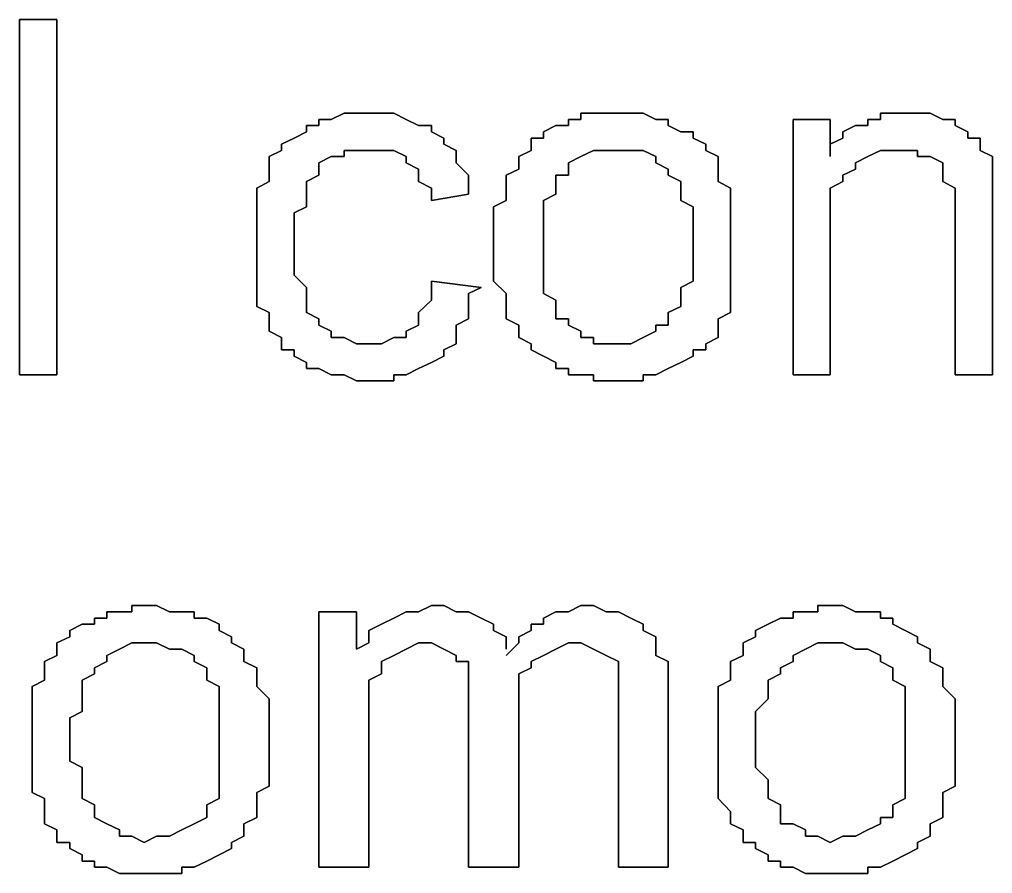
# Model space of a CAD drawing. Header units: metres. Extents: x 2.9 to 42.8, y 1.7 to 28.7.
# Drawn here: x 38.9819 to 39.2571, y 15.6157 to 15.8574 of the extents above; entities that cross this region are included whole.
import ezdxf

# ---------------------------------------------------------------- set-up
doc = ezdxf.new("R2010")
doc.units = ezdxf.units.M
doc.layers.add('GRIS', color=8, linetype='Continuous')

msp = doc.modelspace()

# ---------------------------------------------------------------- linework, layer by layer
at = {"layer": 'GRIS', "lineweight": -3}
for points in [[(38.9925, 15.8574), (38.9819, 15.8574), (38.9925, 15.8574)], [(38.9819, 15.8574), (38.9819, 15.7568), (38.9819, 15.8574)], [(38.9925, 15.7568), (38.9925, 15.8574), (38.9925, 15.7568)], [(39.0737, 15.8309), (39.0701, 15.8291), (39.0737, 15.8309)], [(39.0772, 15.8309), (39.0737, 15.8309), (39.0772, 15.8309)], [(39.0807, 15.8309), (39.0772, 15.8309), (39.0807, 15.8309)], [(39.0843, 15.8309), (39.0807, 15.8309), (39.0843, 15.8309)], [(39.0878, 15.8309), (39.0843, 15.8309), (39.0878, 15.8309)], [(39.0913, 15.8291), (39.0878, 15.8309), (39.0913, 15.8291)], [(39.1442, 15.8309), (39.1407, 15.8309), (39.1442, 15.8309)], [(39.1407, 15.8309), (39.1407, 15.8291), (39.1407, 15.8309)], [(39.1478, 15.8309), (39.1442, 15.8309), (39.1478, 15.8309)], [(39.1513, 15.8309), (39.1478, 15.8309), (39.1513, 15.8309)], [(39.1548, 15.8309), (39.1513, 15.8309), (39.1548, 15.8309)], [(39.1583, 15.8309), (39.1548, 15.8309), (39.1583, 15.8309)], [(39.1619, 15.8291), (39.1583, 15.8309), (39.1619, 15.8291)], [(39.2289, 15.8309), (39.2254, 15.8309), (39.2289, 15.8309)], [(39.2254, 15.8309), (39.2254, 15.8291), (39.2254, 15.8309)], [(39.2324, 15.8309), (39.2289, 15.8309), (39.2324, 15.8309)], [(39.2359, 15.8309), (39.2324, 15.8309), (39.2359, 15.8309)], [(39.2395, 15.8309), (39.2359, 15.8309), (39.2395, 15.8309)], [(39.243, 15.8291), (39.2395, 15.8309), (39.243, 15.8291)], [(39.0666, 15.8274), (39.0631, 15.8274), (39.0666, 15.8274)], [(39.0631, 15.8274), (39.0631, 15.8256), (39.0631, 15.8274)], [(39.0701, 15.8291), (39.0666, 15.8291), (39.0701, 15.8291)], [(39.0666, 15.8291), (39.0666, 15.8274), (39.0666, 15.8291)], [(39.0948, 15.8274), (39.0913, 15.8291), (39.0948, 15.8274)], [(39.0984, 15.8274), (39.0948, 15.8274), (39.0984, 15.8274)], [(39.0984, 15.8256), (39.0984, 15.8274), (39.0984, 15.8256)], [(39.1336, 15.8274), (39.1301, 15.8256), (39.1336, 15.8274)], [(39.1372, 15.8274), (39.1336, 15.8274), (39.1372, 15.8274)], [(39.1407, 15.8291), (39.1372, 15.8291), (39.1407, 15.8291)], [(39.1372, 15.8291), (39.1372, 15.8274), (39.1372, 15.8291)], [(39.1654, 15.8291), (39.1619, 15.8291), (39.1654, 15.8291)], [(39.1654, 15.8274), (39.1654, 15.8291), (39.1654, 15.8274)], [(39.1689, 15.8256), (39.1654, 15.8274), (39.1689, 15.8256)], [(39.2112, 15.8291), (39.2007, 15.8291), (39.2112, 15.8291)], [(39.2007, 15.8291), (39.2007, 15.7568), (39.2007, 15.8291)], [(39.2112, 15.8186), (39.2112, 15.8291), (39.2112, 15.8186)], [(39.2183, 15.8274), (39.2148, 15.8256), (39.2183, 15.8274)], [(39.2218, 15.8274), (39.2183, 15.8274), (39.2218, 15.8274)], [(39.2254, 15.8291), (39.2218, 15.8291), (39.2254, 15.8291)], [(39.2218, 15.8291), (39.2218, 15.8274), (39.2218, 15.8291)], [(39.2465, 15.8291), (39.243, 15.8291), (39.2465, 15.8291)], [(39.2465, 15.8274), (39.2465, 15.8291), (39.2465, 15.8274)], [(39.2501, 15.8256), (39.2465, 15.8274), (39.2501, 15.8256)], [(39.0631, 15.8256), (39.0596, 15.8238), (39.0631, 15.8256)], [(39.1019, 15.8238), (39.0984, 15.8256), (39.1019, 15.8238)], [(39.1301, 15.8256), (39.1301, 15.8238), (39.1301, 15.8256)], [(39.1724, 15.8256), (39.1689, 15.8256), (39.1724, 15.8256)], [(39.1724, 15.8238), (39.1724, 15.8256), (39.1724, 15.8238)], [(39.2148, 15.8256), (39.2148, 15.8238), (39.2148, 15.8256)], [(39.2501, 15.8238), (39.2501, 15.8256), (39.2501, 15.8238)], [(39.0596, 15.8238), (39.056, 15.8221), (39.0596, 15.8238)], [(39.056, 15.8221), (39.056, 15.8203), (39.056, 15.8221)], [(39.1019, 15.8221), (39.1019, 15.8238), (39.1019, 15.8221)], [(39.1054, 15.8203), (39.1019, 15.8221), (39.1054, 15.8203)], [(39.1301, 15.8238), (39.1266, 15.8238), (39.1301, 15.8238)], [(39.1266, 15.8238), (39.1266, 15.8221), (39.1266, 15.8238)], [(39.1266, 15.8221), (39.1266, 15.8203), (39.1266, 15.8221)], [(39.176, 15.8221), (39.1724, 15.8238), (39.176, 15.8221)], [(39.176, 15.8203), (39.176, 15.8221), (39.176, 15.8203)], [(39.2148, 15.8238), (39.2112, 15.8221), (39.2148, 15.8238)], [(39.2112, 15.8221), (39.2112, 15.8203), (39.2112, 15.8221)], [(39.2536, 15.8238), (39.2501, 15.8238), (39.2536, 15.8238)], [(39.2536, 15.8221), (39.2536, 15.8238), (39.2536, 15.8221)], [(39.2536, 15.8203), (39.2536, 15.8221), (39.2536, 15.8203)], [(39.056, 15.8203), (39.0525, 15.8186), (39.056, 15.8203)], [(39.0525, 15.8186), (39.0525, 15.815), (39.0525, 15.8186)], [(39.0666, 15.8168), (39.0701, 15.8186), (39.0666, 15.8168)], [(39.0701, 15.8186), (39.0737, 15.8186), (39.0701, 15.8186)], [(39.0737, 15.8186), (39.0737, 15.8203), (39.0737, 15.8186)], [(39.0737, 15.8203), (39.0772, 15.8203), (39.0737, 15.8203)], [(39.0772, 15.8203), (39.0807, 15.8203), (39.0772, 15.8203)], [(39.0807, 15.8203), (39.0843, 15.8203), (39.0807, 15.8203)], [(39.0843, 15.8203), (39.0878, 15.8203), (39.0843, 15.8203)], [(39.0878, 15.8203), (39.0913, 15.8186), (39.0878, 15.8203)], [(39.0913, 15.8186), (39.0913, 15.8168), (39.0913, 15.8186)], [(39.1054, 15.8186), (39.1054, 15.8203), (39.1054, 15.8186)], [(39.1054, 15.8168), (39.1054, 15.8186), (39.1054, 15.8168)], [(39.1266, 15.8203), (39.1231, 15.8186), (39.1266, 15.8203)], [(39.1231, 15.8186), (39.1231, 15.8168), (39.1231, 15.8186)], [(39.1372, 15.8168), (39.1407, 15.8186), (39.1372, 15.8168)], [(39.1407, 15.8186), (39.1442, 15.8203), (39.1407, 15.8186)], [(39.1442, 15.8203), (39.1478, 15.8203), (39.1442, 15.8203)], [(39.1478, 15.8203), (39.1513, 15.8203), (39.1478, 15.8203)], [(39.1513, 15.8203), (39.1548, 15.8203), (39.1513, 15.8203)], [(39.1548, 15.8203), (39.1583, 15.8203), (39.1548, 15.8203)], [(39.1583, 15.8203), (39.1619, 15.8186), (39.1583, 15.8203)], [(39.1619, 15.8186), (39.1619, 15.8168), (39.1619, 15.8186)], [(39.1795, 15.8186), (39.176, 15.8203), (39.1795, 15.8186)], [(39.1795, 15.8168), (39.1795, 15.8186), (39.1795, 15.8168)], [(39.2112, 15.8203), (39.2112, 15.8186), (39.2112, 15.8203)], [(39.2183, 15.8168), (39.2218, 15.8186), (39.2183, 15.8168)], [(39.2218, 15.8186), (39.2254, 15.8203), (39.2218, 15.8186)], [(39.2254, 15.8203), (39.2289, 15.8203), (39.2254, 15.8203)], [(39.2289, 15.8203), (39.2324, 15.8203), (39.2289, 15.8203)], [(39.2324, 15.8203), (39.2359, 15.8203), (39.2324, 15.8203)], [(39.2359, 15.8203), (39.2359, 15.8186), (39.2359, 15.8203)], [(39.2359, 15.8186), (39.2395, 15.8186), (39.2359, 15.8186)], [(39.2395, 15.8186), (39.243, 15.8168), (39.2395, 15.8186)], [(39.2571, 15.8186), (39.2536, 15.8203), (39.2571, 15.8186)], [(39.2571, 15.8168), (39.2571, 15.8186), (39.2571, 15.8168)], [(39.0666, 15.815), (39.0666, 15.8168), (39.0666, 15.815)], [(39.0913, 15.8168), (39.0948, 15.815), (39.0913, 15.8168)], [(39.1089, 15.8133), (39.1054, 15.8168), (39.1089, 15.8133)], [(39.1231, 15.8168), (39.1231, 15.815), (39.1231, 15.8168)], [(39.1372, 15.815), (39.1372, 15.8168), (39.1372, 15.815)], [(39.1619, 15.8168), (39.1654, 15.815), (39.1619, 15.8168)], [(39.1795, 15.815), (39.1795, 15.8168), (39.1795, 15.815)], [(39.2183, 15.815), (39.2183, 15.8168), (39.2183, 15.815)], [(39.243, 15.8168), (39.243, 15.815), (39.243, 15.8168)], [(39.2571, 15.8133), (39.2571, 15.8168), (39.2571, 15.8133)], [(39.0525, 15.815), (39.0525, 15.8133), (39.0525, 15.815)], [(39.0525, 15.8133), (39.0525, 15.8115), (39.0525, 15.8133)], [(39.0631, 15.8115), (39.0666, 15.8133), (39.0631, 15.8115)], [(39.0666, 15.8133), (39.0666, 15.815), (39.0666, 15.8133)], [(39.0948, 15.815), (39.0948, 15.8133), (39.0948, 15.815)], [(39.0948, 15.8133), (39.0948, 15.8115), (39.0948, 15.8133)], [(39.1089, 15.8115), (39.1089, 15.8133), (39.1089, 15.8115)], [(39.1231, 15.815), (39.1195, 15.8133), (39.1231, 15.815)], [(39.1195, 15.8133), (39.1195, 15.8115), (39.1195, 15.8133)], [(39.1336, 15.8115), (39.1336, 15.8133), (39.1336, 15.8115)], [(39.1336, 15.8133), (39.1372, 15.8133), (39.1336, 15.8133)], [(39.1372, 15.8133), (39.1372, 15.815), (39.1372, 15.8133)], [(39.1654, 15.815), (39.1654, 15.8133), (39.1654, 15.815)], [(39.1654, 15.8133), (39.1689, 15.8115), (39.1654, 15.8133)], [(39.1795, 15.8115), (39.1795, 15.815), (39.1795, 15.8115)], [(39.2148, 15.8133), (39.2183, 15.815), (39.2148, 15.8133)], [(39.2148, 15.8115), (39.2148, 15.8133), (39.2148, 15.8115)], [(39.243, 15.815), (39.243, 15.8115), (39.243, 15.815)], [(39.2571, 15.8115), (39.2571, 15.8133), (39.2571, 15.8115)], [(39.0525, 15.8115), (39.049, 15.8097), (39.0525, 15.8115)], [(39.0631, 15.8097), (39.0631, 15.8115), (39.0631, 15.8097)], [(39.0948, 15.8115), (39.0984, 15.8097), (39.0948, 15.8115)], [(39.1089, 15.8097), (39.1089, 15.8115), (39.1089, 15.8097)], [(39.1195, 15.8115), (39.1195, 15.808), (39.1195, 15.8115)], [(39.1336, 15.808), (39.1336, 15.8115), (39.1336, 15.808)], [(39.1689, 15.8115), (39.1689, 15.8097), (39.1689, 15.8115)], [(39.183, 15.8097), (39.1795, 15.8115), (39.183, 15.8097)], [(39.2112, 15.8097), (39.2148, 15.8115), (39.2112, 15.8097)], [(39.243, 15.8115), (39.2465, 15.8097), (39.243, 15.8115)], [(39.2571, 15.8097), (39.2571, 15.8115), (39.2571, 15.8097)], [(39.049, 15.8097), (39.049, 15.808), (39.049, 15.8097)], [(39.049, 15.808), (39.049, 15.8062), (39.049, 15.808)], [(39.0631, 15.808), (39.0631, 15.8097), (39.0631, 15.808)], [(39.0631, 15.8044), (39.0631, 15.808), (39.0631, 15.8044)], [(39.0984, 15.8097), (39.0984, 15.8062), (39.0984, 15.8097)], [(39.0984, 15.8062), (39.1089, 15.808), (39.0984, 15.8062)], [(39.1089, 15.808), (39.1089, 15.8097), (39.1089, 15.808)], [(39.1195, 15.808), (39.1195, 15.8062), (39.1195, 15.808)], [(39.1301, 15.8062), (39.1336, 15.808), (39.1301, 15.8062)], [(39.1689, 15.8097), (39.1689, 15.808), (39.1689, 15.8097)], [(39.1689, 15.808), (39.1689, 15.8062), (39.1689, 15.808)], [(39.183, 15.808), (39.183, 15.8097), (39.183, 15.808)], [(39.183, 15.8062), (39.183, 15.808), (39.183, 15.8062)], [(39.2112, 15.8062), (39.2112, 15.8097), (39.2112, 15.8062)], [(39.2465, 15.8097), (39.2465, 15.8062), (39.2465, 15.8097)], [(39.2571, 15.808), (39.2571, 15.8097), (39.2571, 15.808)], [(39.2571, 15.8044), (39.2571, 15.808), (39.2571, 15.8044)], [(39.049, 15.8062), (39.049, 15.8027), (39.049, 15.8062)], [(39.1195, 15.8062), (39.116, 15.8044), (39.1195, 15.8062)], [(39.1301, 15.8044), (39.1301, 15.8062), (39.1301, 15.8044)], [(39.1689, 15.8062), (39.1724, 15.8044), (39.1689, 15.8062)], [(39.183, 15.8027), (39.183, 15.8062), (39.183, 15.8027)], [(39.2112, 15.8044), (39.2112, 15.8062), (39.2112, 15.8044)], [(39.2465, 15.8062), (39.2465, 15.8044), (39.2465, 15.8062)], [(39.049, 15.8027), (39.049, 15.8009), (39.049, 15.8027)], [(39.0596, 15.8027), (39.0631, 15.8044), (39.0596, 15.8027)], [(39.0596, 15.8009), (39.0596, 15.8027), (39.0596, 15.8009)], [(39.116, 15.8044), (39.116, 15.8009), (39.116, 15.8044)], [(39.1301, 15.8027), (39.1301, 15.8044), (39.1301, 15.8027)], [(39.1301, 15.7992), (39.1301, 15.8027), (39.1301, 15.7992)], [(39.1724, 15.8044), (39.1724, 15.8009), (39.1724, 15.8044)], [(39.183, 15.8009), (39.183, 15.8027), (39.183, 15.8009)], [(39.2112, 15.8009), (39.2112, 15.8044), (39.2112, 15.8009)], [(39.2465, 15.8044), (39.2465, 15.8009), (39.2465, 15.8044)], [(39.2571, 15.8009), (39.2571, 15.8044), (39.2571, 15.8009)], [(39.049, 15.8009), (39.049, 15.7974), (39.049, 15.8009)], [(39.0596, 15.7974), (39.0596, 15.8009), (39.0596, 15.7974)], [(39.116, 15.8009), (39.116, 15.7992), (39.116, 15.8009)], [(39.1724, 15.8009), (39.1724, 15.7992), (39.1724, 15.8009)], [(39.183, 15.7974), (39.183, 15.8009), (39.183, 15.7974)], [(39.2112, 15.7992), (39.2112, 15.8009), (39.2112, 15.7992)], [(39.2465, 15.8009), (39.2465, 15.7568), (39.2465, 15.8009)], [(39.2571, 15.7568), (39.2571, 15.8009), (39.2571, 15.7568)], [(39.049, 15.7974), (39.049, 15.7956), (39.049, 15.7974)], [(39.0596, 15.7939), (39.0596, 15.7974), (39.0596, 15.7939)], [(39.116, 15.7992), (39.116, 15.7956), (39.116, 15.7992)], [(39.1301, 15.7974), (39.1301, 15.7992), (39.1301, 15.7974)], [(39.1301, 15.7939), (39.1301, 15.7974), (39.1301, 15.7939)], [(39.1724, 15.7992), (39.1724, 15.7956), (39.1724, 15.7992)], [(39.183, 15.7956), (39.183, 15.7974), (39.183, 15.7956)], [(39.2112, 15.7974), (39.2112, 15.7992), (39.2112, 15.7974)], [(39.2112, 15.7568), (39.2112, 15.7974), (39.2112, 15.7568)], [(39.049, 15.7956), (39.049, 15.7921), (39.049, 15.7956)], [(39.0596, 15.7903), (39.0596, 15.7939), (39.0596, 15.7903)], [(39.116, 15.7956), (39.116, 15.7939), (39.116, 15.7956)], [(39.116, 15.7939), (39.116, 15.7903), (39.116, 15.7939)], [(39.1301, 15.7903), (39.1301, 15.7939), (39.1301, 15.7903)], [(39.1724, 15.7956), (39.1724, 15.7939), (39.1724, 15.7956)], [(39.1724, 15.7939), (39.1724, 15.7921), (39.1724, 15.7939)], [(39.183, 15.7939), (39.183, 15.7956), (39.183, 15.7939)], [(39.183, 15.7921), (39.183, 15.7939), (39.183, 15.7921)], [(39.049, 15.7921), (39.049, 15.7903), (39.049, 15.7921)], [(39.1724, 15.7921), (39.1724, 15.7886), (39.1724, 15.7921)], [(39.183, 15.7886), (39.183, 15.7921), (39.183, 15.7886)], [(39.049, 15.7903), (39.049, 15.7886), (39.049, 15.7903)], [(39.049, 15.7886), (39.049, 15.785), (39.049, 15.7886)], [(39.0596, 15.7868), (39.0596, 15.7903), (39.0596, 15.7868)], [(39.116, 15.7903), (39.116, 15.7886), (39.116, 15.7903)], [(39.116, 15.7886), (39.116, 15.785), (39.116, 15.7886)], [(39.1301, 15.7868), (39.1301, 15.7903), (39.1301, 15.7868)], [(39.1724, 15.7886), (39.1724, 15.7868), (39.1724, 15.7886)], [(39.183, 15.785), (39.183, 15.7886), (39.183, 15.785)], [(39.0596, 15.785), (39.0596, 15.7868), (39.0596, 15.785)], [(39.1301, 15.785), (39.1301, 15.7868), (39.1301, 15.785)], [(39.1724, 15.7868), (39.1724, 15.7833), (39.1724, 15.7868)], [(39.049, 15.785), (39.049, 15.7833), (39.049, 15.785)], [(39.049, 15.7833), (39.049, 15.7815), (39.049, 15.7833)], [(39.0631, 15.7815), (39.0596, 15.785), (39.0631, 15.7815)], [(39.0984, 15.7833), (39.0984, 15.7815), (39.0984, 15.7833)], [(39.1125, 15.7815), (39.0984, 15.7833), (39.1125, 15.7815)], [(39.116, 15.785), (39.116, 15.7833), (39.116, 15.785)], [(39.116, 15.7833), (39.1195, 15.7798), (39.116, 15.7833)], [(39.1301, 15.7833), (39.1301, 15.785), (39.1301, 15.7833)], [(39.1301, 15.7798), (39.1301, 15.7833), (39.1301, 15.7798)], [(39.1724, 15.7833), (39.1689, 15.7815), (39.1724, 15.7833)], [(39.183, 15.7833), (39.183, 15.785), (39.183, 15.7833)], [(39.183, 15.7815), (39.183, 15.7833), (39.183, 15.7815)], [(39.049, 15.7815), (39.049, 15.778), (39.049, 15.7815)], [(39.0631, 15.7798), (39.0631, 15.7815), (39.0631, 15.7798)], [(39.0984, 15.7815), (39.0984, 15.7798), (39.0984, 15.7815)], [(39.1089, 15.7798), (39.1125, 15.7815), (39.1089, 15.7798)], [(39.1689, 15.7815), (39.1689, 15.7798), (39.1689, 15.7815)], [(39.183, 15.778), (39.183, 15.7815), (39.183, 15.778)], [(39.049, 15.778), (39.049, 15.7762), (39.049, 15.778)], [(39.0631, 15.778), (39.0631, 15.7798), (39.0631, 15.778)], [(39.0631, 15.7762), (39.0631, 15.778), (39.0631, 15.7762)], [(39.0984, 15.778), (39.0948, 15.7745), (39.0984, 15.778)], [(39.0984, 15.7798), (39.0984, 15.778), (39.0984, 15.7798)], [(39.1089, 15.7762), (39.1089, 15.7798), (39.1089, 15.7762)], [(39.1195, 15.7798), (39.1195, 15.778), (39.1195, 15.7798)], [(39.1195, 15.778), (39.1195, 15.7762), (39.1195, 15.778)], [(39.1336, 15.778), (39.1301, 15.7798), (39.1336, 15.778)], [(39.1336, 15.7762), (39.1336, 15.778), (39.1336, 15.7762)], [(39.1689, 15.7798), (39.1689, 15.778), (39.1689, 15.7798)], [(39.1689, 15.778), (39.1689, 15.7762), (39.1689, 15.778)], [(39.183, 15.7762), (39.183, 15.778), (39.183, 15.7762)], [(39.049, 15.7762), (39.0525, 15.7745), (39.049, 15.7762)], [(39.0525, 15.7745), (39.0525, 15.7727), (39.0525, 15.7745)], [(39.0631, 15.7745), (39.0631, 15.7762), (39.0631, 15.7745)], [(39.0666, 15.7727), (39.0631, 15.7745), (39.0666, 15.7727)], [(39.0948, 15.7745), (39.0948, 15.7727), (39.0948, 15.7745)], [(39.1089, 15.7745), (39.1089, 15.7762), (39.1089, 15.7745)], [(39.1089, 15.7727), (39.1089, 15.7745), (39.1089, 15.7727)], [(39.1195, 15.7762), (39.1195, 15.7745), (39.1195, 15.7762)], [(39.1195, 15.7745), (39.1195, 15.7727), (39.1195, 15.7745)], [(39.1336, 15.7745), (39.1336, 15.7762), (39.1336, 15.7745)], [(39.1336, 15.7727), (39.1336, 15.7745), (39.1336, 15.7727)], [(39.1689, 15.7762), (39.1654, 15.7745), (39.1689, 15.7762)], [(39.1654, 15.7745), (39.1654, 15.7727), (39.1654, 15.7745)], [(39.1795, 15.7727), (39.183, 15.7745), (39.1795, 15.7727)], [(39.183, 15.7745), (39.183, 15.7762), (39.183, 15.7745)], [(39.0525, 15.7727), (39.0525, 15.7709), (39.0525, 15.7727)], [(39.0666, 15.7709), (39.0666, 15.7727), (39.0666, 15.7709)], [(39.0948, 15.7727), (39.0948, 15.7709), (39.0948, 15.7727)], [(39.1054, 15.7709), (39.1089, 15.7727), (39.1054, 15.7709)], [(39.1195, 15.7727), (39.1231, 15.7709), (39.1195, 15.7727)], [(39.1372, 15.7727), (39.1336, 15.7727), (39.1372, 15.7727)], [(39.1372, 15.7709), (39.1372, 15.7727), (39.1372, 15.7709)], [(39.1654, 15.7727), (39.1654, 15.7709), (39.1654, 15.7727)], [(39.1795, 15.7709), (39.1795, 15.7727), (39.1795, 15.7709)], [(39.0525, 15.7709), (39.0525, 15.7692), (39.0525, 15.7709)], [(39.0525, 15.7692), (39.056, 15.7674), (39.0525, 15.7692)], [(39.0701, 15.7692), (39.0666, 15.7709), (39.0701, 15.7692)], [(39.0701, 15.7674), (39.0701, 15.7692), (39.0701, 15.7674)], [(39.0948, 15.7709), (39.0913, 15.7692), (39.0948, 15.7709)], [(39.0913, 15.7692), (39.0913, 15.7674), (39.0913, 15.7692)], [(39.1054, 15.7692), (39.1054, 15.7709), (39.1054, 15.7692)], [(39.1054, 15.7656), (39.1054, 15.7692), (39.1054, 15.7656)], [(39.1231, 15.7709), (39.1231, 15.7692), (39.1231, 15.7709)], [(39.1231, 15.7692), (39.1231, 15.7674), (39.1231, 15.7692)], [(39.1407, 15.7692), (39.1372, 15.7709), (39.1407, 15.7692)], [(39.1407, 15.7674), (39.1407, 15.7692), (39.1407, 15.7674)], [(39.1619, 15.7692), (39.1583, 15.7674), (39.1619, 15.7692)], [(39.1654, 15.7709), (39.1619, 15.7709), (39.1654, 15.7709)], [(39.1619, 15.7709), (39.1619, 15.7692), (39.1619, 15.7709)], [(39.1795, 15.7674), (39.1795, 15.7709), (39.1795, 15.7674)], [(39.056, 15.7674), (39.056, 15.7656), (39.056, 15.7674)], [(39.0737, 15.7674), (39.0701, 15.7674), (39.0737, 15.7674)], [(39.0772, 15.7656), (39.0737, 15.7674), (39.0772, 15.7656)], [(39.0878, 15.7674), (39.0843, 15.7656), (39.0878, 15.7674)], [(39.0913, 15.7674), (39.0878, 15.7674), (39.0913, 15.7674)], [(39.1231, 15.7674), (39.1266, 15.7656), (39.1231, 15.7674)], [(39.1442, 15.7674), (39.1407, 15.7674), (39.1442, 15.7674)], [(39.1442, 15.7656), (39.1442, 15.7674), (39.1442, 15.7656)], [(39.1583, 15.7674), (39.1548, 15.7656), (39.1583, 15.7674)], [(39.176, 15.7656), (39.1795, 15.7674), (39.176, 15.7656)], [(39.056, 15.7656), (39.056, 15.7639), (39.056, 15.7656)], [(39.056, 15.7639), (39.0596, 15.7639), (39.056, 15.7639)], [(39.0596, 15.7639), (39.0596, 15.7621), (39.0596, 15.7639)], [(39.0807, 15.7656), (39.0772, 15.7656), (39.0807, 15.7656)], [(39.0843, 15.7656), (39.0807, 15.7656), (39.0843, 15.7656)], [(39.1019, 15.7639), (39.1054, 15.7656), (39.1019, 15.7639)], [(39.1019, 15.7621), (39.1019, 15.7639), (39.1019, 15.7621)], [(39.1266, 15.7656), (39.1266, 15.7639), (39.1266, 15.7656)], [(39.1266, 15.7639), (39.1301, 15.7621), (39.1266, 15.7639)], [(39.1478, 15.7656), (39.1442, 15.7656), (39.1478, 15.7656)], [(39.1513, 15.7656), (39.1478, 15.7656), (39.1513, 15.7656)], [(39.1548, 15.7656), (39.1513, 15.7656), (39.1548, 15.7656)], [(39.1724, 15.7621), (39.1724, 15.7639), (39.1724, 15.7621)], [(39.1724, 15.7639), (39.176, 15.7639), (39.1724, 15.7639)], [(39.176, 15.7639), (39.176, 15.7656), (39.176, 15.7639)], [(39.0596, 15.7621), (39.0631, 15.7603), (39.0596, 15.7621)], [(39.0984, 15.7603), (39.1019, 15.7621), (39.0984, 15.7603)], [(39.1301, 15.7621), (39.1336, 15.7603), (39.1301, 15.7621)], [(39.1689, 15.7603), (39.1724, 15.7621), (39.1689, 15.7603)], [(39.0631, 15.7603), (39.0631, 15.7586), (39.0631, 15.7603)], [(39.0631, 15.7586), (39.0666, 15.7586), (39.0631, 15.7586)], [(39.0666, 15.7586), (39.0701, 15.7568), (39.0666, 15.7586)], [(39.0913, 15.7568), (39.0948, 15.7586), (39.0913, 15.7568)], [(39.0948, 15.7586), (39.0984, 15.7603), (39.0948, 15.7586)], [(39.1336, 15.7603), (39.1336, 15.7586), (39.1336, 15.7603)], [(39.1336, 15.7586), (39.1372, 15.7586), (39.1336, 15.7586)], [(39.1372, 15.7586), (39.1372, 15.7568), (39.1372, 15.7586)], [(39.1619, 15.7568), (39.1654, 15.7586), (39.1619, 15.7568)], [(39.1654, 15.7586), (39.1689, 15.7603), (39.1654, 15.7586)], [(38.9819, 15.7568), (38.9925, 15.7568), (38.9819, 15.7568)], [(39.0701, 15.7568), (39.0737, 15.7568), (39.0701, 15.7568)], [(39.0737, 15.7568), (39.0772, 15.7551), (39.0737, 15.7568)], [(39.0878, 15.7551), (39.0878, 15.7568), (39.0878, 15.7551)], [(39.0878, 15.7568), (39.0913, 15.7568), (39.0878, 15.7568)], [(39.1372, 15.7568), (39.1407, 15.7568), (39.1372, 15.7568)], [(39.1407, 15.7568), (39.1442, 15.7568), (39.1407, 15.7568)], [(39.1442, 15.7568), (39.1442, 15.7551), (39.1442, 15.7568)], [(39.1583, 15.7551), (39.1583, 15.7568), (39.1583, 15.7551)], [(39.1583, 15.7568), (39.1619, 15.7568), (39.1583, 15.7568)], [(39.2007, 15.7568), (39.2112, 15.7568), (39.2007, 15.7568)], [(39.2465, 15.7568), (39.2571, 15.7568), (39.2465, 15.7568)], [(39.0772, 15.7551), (39.0807, 15.7551), (39.0772, 15.7551)], [(39.0807, 15.7551), (39.0843, 15.7551), (39.0807, 15.7551)], [(39.0843, 15.7551), (39.0878, 15.7551), (39.0843, 15.7551)], [(39.1442, 15.7551), (39.1478, 15.7551), (39.1442, 15.7551)], [(39.1478, 15.7551), (39.1513, 15.7551), (39.1478, 15.7551)], [(39.1513, 15.7551), (39.1548, 15.7551), (39.1513, 15.7551)], [(39.1548, 15.7551), (39.1583, 15.7551), (39.1548, 15.7551)], [(39.0102, 15.6898), (39.0066, 15.6898), (39.0102, 15.6898)], [(39.0066, 15.6898), (39.0066, 15.688), (39.0066, 15.6898)], [(39.0137, 15.6898), (39.0102, 15.6898), (39.0137, 15.6898)], [(39.0172, 15.6916), (39.0137, 15.6916), (39.0172, 15.6916)], [(39.0137, 15.6916), (39.0137, 15.6898), (39.0137, 15.6916)], [(39.0207, 15.6916), (39.0172, 15.6916), (39.0207, 15.6916)], [(39.0243, 15.6898), (39.0207, 15.6916), (39.0243, 15.6898)], [(39.0278, 15.6898), (39.0243, 15.6898), (39.0278, 15.6898)], [(39.0313, 15.6898), (39.0278, 15.6898), (39.0313, 15.6898)], [(39.0313, 15.688), (39.0313, 15.6898), (39.0313, 15.688)], [(39.0772, 15.6898), (39.0666, 15.6898), (39.0772, 15.6898)], [(39.0666, 15.6898), (39.0666, 15.6175), (39.0666, 15.6898)], [(39.0772, 15.6792), (39.0772, 15.6898), (39.0772, 15.6792)], [(39.0913, 15.6898), (39.0878, 15.688), (39.0913, 15.6898)], [(39.0948, 15.6898), (39.0913, 15.6898), (39.0948, 15.6898)], [(39.0984, 15.6916), (39.0948, 15.6898), (39.0984, 15.6916)], [(39.1019, 15.6916), (39.0984, 15.6916), (39.1019, 15.6916)], [(39.1054, 15.6898), (39.1019, 15.6916), (39.1054, 15.6898)], [(39.1089, 15.6898), (39.1054, 15.6898), (39.1089, 15.6898)], [(39.1125, 15.688), (39.1089, 15.6898), (39.1125, 15.688)], [(39.1336, 15.6898), (39.1301, 15.688), (39.1336, 15.6898)], [(39.1372, 15.6898), (39.1336, 15.6898), (39.1372, 15.6898)], [(39.1407, 15.6916), (39.1372, 15.6898), (39.1407, 15.6916)], [(39.1442, 15.6916), (39.1407, 15.6916), (39.1442, 15.6916)], [(39.1478, 15.6898), (39.1442, 15.6916), (39.1478, 15.6898)], [(39.1513, 15.6898), (39.1478, 15.6898), (39.1513, 15.6898)], [(39.1548, 15.688), (39.1513, 15.6898), (39.1548, 15.688)], [(39.2042, 15.6898), (39.2007, 15.6898), (39.2042, 15.6898)], [(39.2007, 15.6898), (39.2007, 15.688), (39.2007, 15.6898)], [(39.2077, 15.6898), (39.2042, 15.6898), (39.2077, 15.6898)], [(39.2112, 15.6916), (39.2077, 15.6916), (39.2112, 15.6916)], [(39.2077, 15.6916), (39.2077, 15.6898), (39.2077, 15.6916)], [(39.2148, 15.6916), (39.2112, 15.6916), (39.2148, 15.6916)], [(39.2183, 15.6898), (39.2148, 15.6916), (39.2183, 15.6898)], [(39.2218, 15.6898), (39.2183, 15.6898), (39.2218, 15.6898)], [(39.2254, 15.6898), (39.2218, 15.6898), (39.2254, 15.6898)], [(39.2254, 15.688), (39.2254, 15.6898), (39.2254, 15.688)], [(39.0066, 15.688), (39.0031, 15.688), (39.0066, 15.688)], [(39.0031, 15.688), (39.0031, 15.6863), (39.0031, 15.688)], [(39.0349, 15.688), (39.0313, 15.688), (39.0349, 15.688)], [(39.0384, 15.6863), (39.0349, 15.688), (39.0384, 15.6863)], [(39.0878, 15.688), (39.0843, 15.6863), (39.0878, 15.688)], [(39.116, 15.6863), (39.1125, 15.688), (39.116, 15.6863)], [(39.1301, 15.688), (39.1301, 15.6863), (39.1301, 15.688)], [(39.1583, 15.6863), (39.1548, 15.688), (39.1583, 15.6863)], [(39.1971, 15.688), (39.1936, 15.6863), (39.1971, 15.688)], [(39.2007, 15.688), (39.1971, 15.688), (39.2007, 15.688)], [(39.2289, 15.688), (39.2254, 15.688), (39.2289, 15.688)], [(39.2289, 15.6863), (39.2289, 15.688), (39.2289, 15.6863)], [(38.9996, 15.6863), (38.9961, 15.6845), (38.9996, 15.6863)], [(38.9961, 15.6845), (38.9961, 15.6827), (38.9961, 15.6845)], [(39.0031, 15.6863), (38.9996, 15.6863), (39.0031, 15.6863)], [(39.0384, 15.6845), (39.0384, 15.6863), (39.0384, 15.6845)], [(39.0419, 15.6827), (39.0384, 15.6845), (39.0419, 15.6827)], [(39.0843, 15.6863), (39.0807, 15.6845), (39.0843, 15.6863)], [(39.0807, 15.6845), (39.0807, 15.6827), (39.0807, 15.6845)], [(39.116, 15.6845), (39.116, 15.6863), (39.116, 15.6845)], [(39.1195, 15.6827), (39.116, 15.6845), (39.1195, 15.6827)], [(39.1266, 15.6845), (39.1231, 15.6827), (39.1266, 15.6845)], [(39.1301, 15.6863), (39.1266, 15.6863), (39.1301, 15.6863)], [(39.1266, 15.6863), (39.1266, 15.6845), (39.1266, 15.6863)], [(39.1583, 15.6845), (39.1583, 15.6863), (39.1583, 15.6845)], [(39.1619, 15.6827), (39.1583, 15.6845), (39.1619, 15.6827)], [(39.1936, 15.6863), (39.1901, 15.6845), (39.1936, 15.6863)], [(39.1901, 15.6845), (39.1901, 15.6827), (39.1901, 15.6845)], [(39.2324, 15.6845), (39.2289, 15.6863), (39.2324, 15.6845)], [(39.2359, 15.6827), (39.2324, 15.6845), (39.2359, 15.6827)], [(38.9961, 15.6827), (38.9925, 15.681), (38.9961, 15.6827)], [(38.9925, 15.681), (38.9925, 15.6792), (38.9925, 15.681)], [(39.0102, 15.6792), (39.0137, 15.681), (39.0102, 15.6792)], [(39.0137, 15.681), (39.0172, 15.681), (39.0137, 15.681)], [(39.0172, 15.681), (39.0207, 15.681), (39.0172, 15.681)], [(39.0207, 15.681), (39.0243, 15.6792), (39.0207, 15.681)], [(39.0419, 15.681), (39.0419, 15.6827), (39.0419, 15.681)], [(39.0454, 15.6792), (39.0419, 15.681), (39.0454, 15.6792)], [(39.0807, 15.681), (39.0772, 15.6792), (39.0807, 15.681)], [(39.0807, 15.6827), (39.0807, 15.681), (39.0807, 15.6827)], [(39.0913, 15.6792), (39.0948, 15.681), (39.0913, 15.6792)], [(39.0948, 15.681), (39.0984, 15.681), (39.0948, 15.681)], [(39.0984, 15.681), (39.1019, 15.6792), (39.0984, 15.681)], [(39.1195, 15.681), (39.1195, 15.6827), (39.1195, 15.681)], [(39.1231, 15.681), (39.1195, 15.6774), (39.1231, 15.681)], [(39.1195, 15.6792), (39.1195, 15.681), (39.1195, 15.6792)], [(39.1231, 15.6827), (39.1231, 15.681), (39.1231, 15.6827)], [(39.1336, 15.6792), (39.1372, 15.681), (39.1336, 15.6792)], [(39.1372, 15.681), (39.1407, 15.681), (39.1372, 15.681)], [(39.1407, 15.681), (39.1442, 15.6792), (39.1407, 15.681)], [(39.1619, 15.681), (39.1619, 15.6827), (39.1619, 15.681)], [(39.1619, 15.6792), (39.1619, 15.681), (39.1619, 15.6792)], [(39.1901, 15.6827), (39.1866, 15.681), (39.1901, 15.6827)], [(39.1866, 15.681), (39.1866, 15.6792), (39.1866, 15.681)], [(39.2042, 15.6792), (39.2077, 15.681), (39.2042, 15.6792)], [(39.2077, 15.681), (39.2112, 15.681), (39.2077, 15.681)], [(39.2112, 15.681), (39.2148, 15.681), (39.2112, 15.681)], [(39.2148, 15.681), (39.2183, 15.6792), (39.2148, 15.681)], [(39.2359, 15.681), (39.2359, 15.6827), (39.2359, 15.681)], [(39.2395, 15.6792), (39.2359, 15.681), (39.2395, 15.6792)], [(38.9925, 15.6792), (38.9925, 15.6774), (38.9925, 15.6792)], [(39.0066, 15.6774), (39.0102, 15.6792), (39.0066, 15.6774)], [(39.0243, 15.6792), (39.0278, 15.6792), (39.0243, 15.6792)], [(39.0278, 15.6792), (39.0313, 15.6774), (39.0278, 15.6792)], [(39.0454, 15.6774), (39.0454, 15.6792), (39.0454, 15.6774)], [(39.0878, 15.6774), (39.0913, 15.6792), (39.0878, 15.6774)], [(39.1019, 15.6792), (39.1054, 15.6774), (39.1019, 15.6792)], [(39.1301, 15.6774), (39.1336, 15.6792), (39.1301, 15.6774)], [(39.1442, 15.6792), (39.1478, 15.6774), (39.1442, 15.6792)], [(39.1619, 15.6774), (39.1619, 15.6792), (39.1619, 15.6774)], [(39.1866, 15.6792), (39.1866, 15.6774), (39.1866, 15.6792)], [(39.2007, 15.6774), (39.2042, 15.6792), (39.2007, 15.6774)], [(39.2183, 15.6792), (39.2218, 15.6792), (39.2183, 15.6792)], [(39.2218, 15.6792), (39.2254, 15.6774), (39.2218, 15.6792)], [(39.2395, 15.6774), (39.2395, 15.6792), (39.2395, 15.6774)], [(38.9925, 15.6774), (38.989, 15.6757), (38.9925, 15.6774)], [(38.989, 15.6757), (38.989, 15.6739), (38.989, 15.6757)], [(39.0031, 15.6739), (39.0066, 15.6757), (39.0031, 15.6739)], [(39.0066, 15.6757), (39.0066, 15.6774), (39.0066, 15.6757)], [(39.0313, 15.6774), (39.0313, 15.6757), (39.0313, 15.6774)], [(39.0313, 15.6757), (39.0349, 15.6739), (39.0313, 15.6757)], [(39.0454, 15.6757), (39.0454, 15.6774), (39.0454, 15.6757)], [(39.049, 15.6739), (39.0454, 15.6757), (39.049, 15.6739)], [(39.0843, 15.6757), (39.0878, 15.6774), (39.0843, 15.6757)], [(39.0843, 15.6739), (39.0843, 15.6757), (39.0843, 15.6739)], [(39.1054, 15.6774), (39.1054, 15.6757), (39.1054, 15.6774)], [(39.1054, 15.6757), (39.1089, 15.6757), (39.1054, 15.6757)], [(39.1089, 15.6757), (39.1089, 15.6739), (39.1089, 15.6757)], [(39.1266, 15.6757), (39.1301, 15.6774), (39.1266, 15.6757)], [(39.1266, 15.6739), (39.1266, 15.6757), (39.1266, 15.6739)], [(39.1478, 15.6774), (39.1513, 15.6757), (39.1478, 15.6774)], [(39.1513, 15.6757), (39.1513, 15.6739), (39.1513, 15.6757)], [(39.1654, 15.6757), (39.1619, 15.6774), (39.1654, 15.6757)], [(39.1654, 15.6739), (39.1654, 15.6757), (39.1654, 15.6739)], [(39.1866, 15.6774), (39.183, 15.6757), (39.1866, 15.6774)], [(39.183, 15.6757), (39.183, 15.6739), (39.183, 15.6757)], [(39.1971, 15.6739), (39.2007, 15.6757), (39.1971, 15.6739)], [(39.2007, 15.6757), (39.2007, 15.6774), (39.2007, 15.6757)], [(39.2254, 15.6774), (39.2254, 15.6757), (39.2254, 15.6774)], [(39.2254, 15.6757), (39.2289, 15.6739), (39.2254, 15.6757)], [(39.2395, 15.6757), (39.2395, 15.6774), (39.2395, 15.6757)], [(39.243, 15.6739), (39.2395, 15.6757), (39.243, 15.6739)], [(38.989, 15.6739), (38.989, 15.6722), (38.989, 15.6739)], [(39.0031, 15.6722), (39.0031, 15.6739), (39.0031, 15.6722)], [(39.0349, 15.6739), (39.0349, 15.6722), (39.0349, 15.6739)], [(39.049, 15.6722), (39.049, 15.6739), (39.049, 15.6722)], [(39.0843, 15.6722), (39.0843, 15.6739), (39.0843, 15.6722)], [(39.1089, 15.6739), (39.1089, 15.6722), (39.1089, 15.6739)], [(39.1231, 15.6722), (39.1266, 15.6739), (39.1231, 15.6722)], [(39.1513, 15.6739), (39.1513, 15.6722), (39.1513, 15.6739)], [(39.1654, 15.6704), (39.1654, 15.6739), (39.1654, 15.6704)], [(39.183, 15.6739), (39.183, 15.6722), (39.183, 15.6739)], [(39.1971, 15.6722), (39.1971, 15.6739), (39.1971, 15.6722)], [(39.2289, 15.6739), (39.2289, 15.6722), (39.2289, 15.6739)], [(39.243, 15.6722), (39.243, 15.6739), (39.243, 15.6722)], [(38.989, 15.6704), (38.9855, 15.6686), (38.989, 15.6704)], [(38.989, 15.6722), (38.989, 15.6704), (38.989, 15.6722)], [(38.9996, 15.6704), (39.0031, 15.6722), (38.9996, 15.6704)], [(38.9996, 15.6686), (38.9996, 15.6704), (38.9996, 15.6686)], [(39.0349, 15.6722), (39.0349, 15.6704), (39.0349, 15.6722)], [(39.0349, 15.6704), (39.0384, 15.6686), (39.0349, 15.6704)], [(39.049, 15.6704), (39.049, 15.6722), (39.049, 15.6704)], [(39.049, 15.6686), (39.049, 15.6704), (39.049, 15.6686)], [(39.0807, 15.6704), (39.0843, 15.6722), (39.0807, 15.6704)], [(39.0807, 15.6686), (39.0807, 15.6704), (39.0807, 15.6686)], [(39.1089, 15.6722), (39.1089, 15.6686), (39.1089, 15.6722)], [(39.1231, 15.6704), (39.1231, 15.6722), (39.1231, 15.6704)], [(39.1231, 15.6686), (39.1231, 15.6704), (39.1231, 15.6686)], [(39.1513, 15.6722), (39.1513, 15.6704), (39.1513, 15.6722)], [(39.1513, 15.6704), (39.1513, 15.6686), (39.1513, 15.6704)], [(39.1654, 15.6669), (39.1654, 15.6704), (39.1654, 15.6669)], [(39.183, 15.6704), (39.1795, 15.6686), (39.183, 15.6704)], [(39.183, 15.6722), (39.183, 15.6704), (39.183, 15.6722)], [(39.1936, 15.6704), (39.1971, 15.6722), (39.1936, 15.6704)], [(39.1936, 15.6686), (39.1936, 15.6704), (39.1936, 15.6686)], [(39.2289, 15.6722), (39.2289, 15.6704), (39.2289, 15.6722)], [(39.2289, 15.6704), (39.2324, 15.6686), (39.2289, 15.6704)], [(39.243, 15.6704), (39.243, 15.6722), (39.243, 15.6704)], [(39.243, 15.6686), (39.243, 15.6704), (39.243, 15.6686)], [(38.9855, 15.6686), (38.9855, 15.6669), (38.9855, 15.6686)], [(38.9996, 15.6669), (38.9996, 15.6686), (38.9996, 15.6669)], [(39.0384, 15.6686), (39.0384, 15.6669), (39.0384, 15.6686)], [(39.0525, 15.6651), (39.049, 15.6686), (39.0525, 15.6651)], [(39.0807, 15.6651), (39.0807, 15.6686), (39.0807, 15.6651)], [(39.1089, 15.6686), (39.1089, 15.6669), (39.1089, 15.6686)], [(39.1231, 15.6651), (39.1231, 15.6686), (39.1231, 15.6651)], [(39.1513, 15.6686), (39.1513, 15.6651), (39.1513, 15.6686)], [(39.1795, 15.6686), (39.1795, 15.6669), (39.1795, 15.6686)], [(39.1936, 15.6669), (39.1936, 15.6686), (39.1936, 15.6669)], [(39.2324, 15.6686), (39.2324, 15.6669), (39.2324, 15.6686)], [(39.2465, 15.6651), (39.243, 15.6686), (39.2465, 15.6651)], [(38.9855, 15.6669), (38.9855, 15.6633), (38.9855, 15.6669)], [(38.9996, 15.6651), (38.9996, 15.6669), (38.9996, 15.6651)], [(38.9996, 15.6616), (38.9996, 15.6651), (38.9996, 15.6616)], [(39.0384, 15.6669), (39.0384, 15.6633), (39.0384, 15.6669)], [(39.0525, 15.6633), (39.0525, 15.6651), (39.0525, 15.6633)], [(39.0807, 15.6633), (39.0807, 15.6651), (39.0807, 15.6633)], [(39.1089, 15.6669), (39.1089, 15.6633), (39.1089, 15.6669)], [(39.1231, 15.6633), (39.1231, 15.6651), (39.1231, 15.6633)], [(39.1513, 15.6651), (39.1513, 15.6633), (39.1513, 15.6651)], [(39.1654, 15.6175), (39.1654, 15.6669), (39.1654, 15.6175)], [(39.1795, 15.6669), (39.1795, 15.6633), (39.1795, 15.6669)], [(39.1901, 15.6616), (39.1936, 15.6651), (39.1901, 15.6616)], [(39.1936, 15.6651), (39.1936, 15.6669), (39.1936, 15.6651)], [(39.2324, 15.6669), (39.2324, 15.6633), (39.2324, 15.6669)], [(39.2465, 15.6633), (39.2465, 15.6651), (39.2465, 15.6633)], [(38.9855, 15.6633), (38.9855, 15.6616), (38.9855, 15.6633)], [(39.0384, 15.6633), (39.0384, 15.6616), (39.0384, 15.6633)], [(39.0525, 15.6598), (39.0525, 15.6633), (39.0525, 15.6598)], [(39.0807, 15.6616), (39.0807, 15.6633), (39.0807, 15.6616)], [(39.1089, 15.6633), (39.1089, 15.6175), (39.1089, 15.6633)], [(39.1231, 15.6598), (39.1231, 15.6633), (39.1231, 15.6598)], [(39.1513, 15.6633), (39.1513, 15.6175), (39.1513, 15.6633)], [(39.1795, 15.6633), (39.1795, 15.6616), (39.1795, 15.6633)], [(39.2324, 15.6633), (39.2324, 15.6616), (39.2324, 15.6633)], [(39.2465, 15.6598), (39.2465, 15.6633), (39.2465, 15.6598)], [(38.9855, 15.6616), (38.9855, 15.658), (38.9855, 15.6616)], [(38.9961, 15.6598), (38.9996, 15.6616), (38.9961, 15.6598)], [(38.9961, 15.6563), (38.9961, 15.6598), (38.9961, 15.6563)], [(39.0384, 15.6616), (39.0384, 15.6598), (39.0384, 15.6616)], [(39.0384, 15.6598), (39.0384, 15.6563), (39.0384, 15.6598)], [(39.0525, 15.658), (39.0525, 15.6598), (39.0525, 15.658)], [(39.0807, 15.658), (39.0807, 15.6616), (39.0807, 15.658)], [(39.1231, 15.6175), (39.1231, 15.6598), (39.1231, 15.6175)], [(39.1795, 15.6616), (39.1795, 15.658), (39.1795, 15.6616)], [(39.1901, 15.6598), (39.1901, 15.6616), (39.1901, 15.6598)], [(39.1901, 15.6563), (39.1901, 15.6598), (39.1901, 15.6563)], [(39.2324, 15.6616), (39.2324, 15.6598), (39.2324, 15.6616)], [(39.2324, 15.6598), (39.2324, 15.6563), (39.2324, 15.6598)], [(39.2465, 15.658), (39.2465, 15.6598), (39.2465, 15.658)], [(38.9855, 15.658), (38.9855, 15.6563), (38.9855, 15.658)], [(38.9855, 15.6563), (38.9855, 15.6528), (38.9855, 15.6563)], [(38.9961, 15.6545), (38.9961, 15.6563), (38.9961, 15.6545)], [(39.0384, 15.6563), (39.0384, 15.6528), (39.0384, 15.6563)], [(39.0525, 15.6545), (39.0525, 15.658), (39.0525, 15.6545)], [(39.0807, 15.6563), (39.0807, 15.658), (39.0807, 15.6563)], [(39.0807, 15.6545), (39.0807, 15.6563), (39.0807, 15.6545)], [(39.1795, 15.658), (39.1795, 15.6563), (39.1795, 15.658)], [(39.1795, 15.6563), (39.1795, 15.6528), (39.1795, 15.6563)], [(39.1901, 15.6545), (39.1901, 15.6563), (39.1901, 15.6545)], [(39.2324, 15.6563), (39.2324, 15.6528), (39.2324, 15.6563)], [(39.2465, 15.6545), (39.2465, 15.658), (39.2465, 15.6545)], [(38.9961, 15.6528), (38.9961, 15.6545), (38.9961, 15.6528)], [(39.0525, 15.651), (39.0525, 15.6545), (39.0525, 15.651)], [(39.0807, 15.6175), (39.0807, 15.6545), (39.0807, 15.6175)], [(39.1901, 15.6528), (39.1901, 15.6545), (39.1901, 15.6528)], [(39.2465, 15.651), (39.2465, 15.6545), (39.2465, 15.651)], [(38.9855, 15.6528), (38.9855, 15.651), (38.9855, 15.6528)], [(38.9855, 15.651), (38.9855, 15.6475), (38.9855, 15.651)], [(38.9961, 15.651), (38.9961, 15.6528), (38.9961, 15.651)], [(38.9961, 15.6475), (38.9961, 15.651), (38.9961, 15.6475)], [(39.0384, 15.6528), (39.0384, 15.6492), (39.0384, 15.6528)], [(39.0525, 15.6492), (39.0525, 15.651), (39.0525, 15.6492)], [(39.1795, 15.6528), (39.1795, 15.651), (39.1795, 15.6528)], [(39.1795, 15.651), (39.1795, 15.6475), (39.1795, 15.651)], [(39.1901, 15.651), (39.1901, 15.6528), (39.1901, 15.651)], [(39.1901, 15.6475), (39.1901, 15.651), (39.1901, 15.6475)], [(39.2324, 15.6528), (39.2324, 15.6492), (39.2324, 15.6528)], [(39.2465, 15.6492), (39.2465, 15.651), (39.2465, 15.6492)], [(39.0384, 15.6492), (39.0384, 15.6457), (39.0384, 15.6492)], [(39.0525, 15.6457), (39.0525, 15.6492), (39.0525, 15.6457)], [(39.2324, 15.6492), (39.2324, 15.6457), (39.2324, 15.6492)], [(39.2465, 15.6457), (39.2465, 15.6492), (39.2465, 15.6457)], [(38.9855, 15.6475), (38.9855, 15.6457), (38.9855, 15.6475)], [(38.9855, 15.6457), (38.9855, 15.6422), (38.9855, 15.6457)], [(38.9996, 15.6457), (38.9961, 15.6475), (38.9996, 15.6457)], [(38.9996, 15.6422), (38.9996, 15.6457), (38.9996, 15.6422)], [(39.0384, 15.6457), (39.0384, 15.6439), (39.0384, 15.6457)], [(39.0525, 15.6439), (39.0525, 15.6457), (39.0525, 15.6439)], [(39.1795, 15.6475), (39.1795, 15.6457), (39.1795, 15.6475)], [(39.1795, 15.6457), (39.1795, 15.6422), (39.1795, 15.6457)], [(39.1901, 15.6457), (39.1901, 15.6475), (39.1901, 15.6457)], [(39.1936, 15.6422), (39.1901, 15.6457), (39.1936, 15.6422)], [(39.2324, 15.6457), (39.2324, 15.6439), (39.2324, 15.6457)], [(39.2465, 15.6439), (39.2465, 15.6457), (39.2465, 15.6439)], [(39.0384, 15.6439), (39.0384, 15.6422), (39.0384, 15.6439)], [(39.0525, 15.6404), (39.0525, 15.6439), (39.0525, 15.6404)], [(39.2324, 15.6439), (39.2324, 15.6422), (39.2324, 15.6439)], [(39.2465, 15.6404), (39.2465, 15.6439), (39.2465, 15.6404)], [(38.9855, 15.6422), (38.9855, 15.6404), (38.9855, 15.6422)], [(38.9855, 15.6404), (38.9855, 15.6386), (38.9855, 15.6404)], [(38.9996, 15.6404), (38.9996, 15.6422), (38.9996, 15.6404)], [(38.9996, 15.6386), (38.9996, 15.6404), (38.9996, 15.6386)], [(39.0384, 15.6422), (39.0384, 15.6386), (39.0384, 15.6422)], [(39.049, 15.6386), (39.0525, 15.6404), (39.049, 15.6386)], [(39.1795, 15.6422), (39.1795, 15.6404), (39.1795, 15.6422)], [(39.1795, 15.6404), (39.1795, 15.6386), (39.1795, 15.6404)], [(39.1936, 15.6404), (39.1936, 15.6422), (39.1936, 15.6404)], [(39.1936, 15.6386), (39.1936, 15.6404), (39.1936, 15.6386)], [(39.2324, 15.6422), (39.2324, 15.6386), (39.2324, 15.6422)], [(39.243, 15.6386), (39.2465, 15.6404), (39.243, 15.6386)], [(38.9855, 15.6386), (38.989, 15.6369), (38.9855, 15.6386)], [(38.989, 15.6369), (38.989, 15.6333), (38.989, 15.6369)], [(38.9996, 15.6369), (38.9996, 15.6386), (38.9996, 15.6369)], [(39.0031, 15.6351), (38.9996, 15.6369), (39.0031, 15.6351)], [(39.0384, 15.6369), (39.0349, 15.6351), (39.0384, 15.6369)], [(39.0384, 15.6386), (39.0384, 15.6369), (39.0384, 15.6386)], [(39.049, 15.6369), (39.049, 15.6386), (39.049, 15.6369)], [(39.049, 15.6351), (39.049, 15.6369), (39.049, 15.6351)], [(39.1795, 15.6386), (39.1795, 15.6369), (39.1795, 15.6386)], [(39.1795, 15.6369), (39.183, 15.6333), (39.1795, 15.6369)], [(39.1936, 15.6369), (39.1936, 15.6386), (39.1936, 15.6369)], [(39.1971, 15.6351), (39.1936, 15.6369), (39.1971, 15.6351)], [(39.2324, 15.6369), (39.2289, 15.6351), (39.2324, 15.6369)], [(39.2324, 15.6386), (39.2324, 15.6369), (39.2324, 15.6386)], [(39.243, 15.6369), (39.243, 15.6386), (39.243, 15.6369)], [(39.243, 15.6351), (39.243, 15.6369), (39.243, 15.6351)], [(39.0031, 15.6333), (39.0031, 15.6351), (39.0031, 15.6333)], [(39.0349, 15.6351), (39.0349, 15.6333), (39.0349, 15.6351)], [(39.049, 15.6333), (39.049, 15.6351), (39.049, 15.6333)], [(39.1971, 15.6333), (39.1971, 15.6351), (39.1971, 15.6333)], [(39.2289, 15.6351), (39.2289, 15.6333), (39.2289, 15.6351)], [(39.243, 15.6333), (39.243, 15.6351), (39.243, 15.6333)], [(38.989, 15.6333), (38.989, 15.6316), (38.989, 15.6333)], [(38.989, 15.6316), (38.989, 15.6298), (38.989, 15.6316)], [(39.0031, 15.6316), (39.0031, 15.6333), (39.0031, 15.6316)], [(39.0066, 15.6298), (39.0031, 15.6316), (39.0066, 15.6298)], [(39.0349, 15.6316), (39.0313, 15.6298), (39.0349, 15.6316)], [(39.0349, 15.6333), (39.0349, 15.6316), (39.0349, 15.6333)], [(39.0454, 15.6298), (39.049, 15.6316), (39.0454, 15.6298)], [(39.049, 15.6316), (39.049, 15.6333), (39.049, 15.6316)], [(39.183, 15.6333), (39.183, 15.6316), (39.183, 15.6333)], [(39.183, 15.6316), (39.183, 15.6298), (39.183, 15.6316)], [(39.1971, 15.6316), (39.1971, 15.6333), (39.1971, 15.6316)], [(39.1971, 15.6298), (39.1971, 15.6316), (39.1971, 15.6298)], [(39.2289, 15.6316), (39.2254, 15.6316), (39.2289, 15.6316)], [(39.2254, 15.6316), (39.2254, 15.6298), (39.2254, 15.6316)], [(39.2289, 15.6333), (39.2289, 15.6316), (39.2289, 15.6333)], [(39.2395, 15.6298), (39.243, 15.6316), (39.2395, 15.6298)], [(39.243, 15.6316), (39.243, 15.6333), (39.243, 15.6316)], [(38.989, 15.6298), (38.9925, 15.6281), (38.989, 15.6298)], [(39.0102, 15.6281), (39.0066, 15.6298), (39.0102, 15.6281)], [(39.0313, 15.6298), (39.0278, 15.6281), (39.0313, 15.6298)], [(39.0454, 15.6281), (39.0454, 15.6298), (39.0454, 15.6281)], [(39.183, 15.6298), (39.1866, 15.6281), (39.183, 15.6298)], [(39.2007, 15.6298), (39.1971, 15.6298), (39.2007, 15.6298)], [(39.2042, 15.6281), (39.2007, 15.6298), (39.2042, 15.6281)], [(39.2254, 15.6298), (39.2218, 15.6281), (39.2254, 15.6298)], [(39.2395, 15.6281), (39.2395, 15.6298), (39.2395, 15.6281)], [(38.9925, 15.6281), (38.9925, 15.6263), (38.9925, 15.6281)], [(38.9925, 15.6263), (38.9925, 15.6245), (38.9925, 15.6263)], [(39.0102, 15.6263), (39.0102, 15.6281), (39.0102, 15.6263)], [(39.0137, 15.6263), (39.0102, 15.6263), (39.0137, 15.6263)], [(39.0172, 15.6245), (39.0137, 15.6263), (39.0172, 15.6245)], [(39.0207, 15.6263), (39.0172, 15.6245), (39.0207, 15.6263)], [(39.0243, 15.6263), (39.0207, 15.6263), (39.0243, 15.6263)], [(39.0278, 15.6281), (39.0243, 15.6263), (39.0278, 15.6281)], [(39.0419, 15.6245), (39.0454, 15.6263), (39.0419, 15.6245)], [(39.0454, 15.6263), (39.0454, 15.6281), (39.0454, 15.6263)], [(39.1866, 15.6281), (39.1866, 15.6263), (39.1866, 15.6281)], [(39.1866, 15.6263), (39.1866, 15.6245), (39.1866, 15.6263)], [(39.2042, 15.6263), (39.2042, 15.6281), (39.2042, 15.6263)], [(39.2077, 15.6263), (39.2042, 15.6263), (39.2077, 15.6263)], [(39.2112, 15.6245), (39.2077, 15.6263), (39.2112, 15.6245)], [(39.2148, 15.6263), (39.2112, 15.6245), (39.2148, 15.6263)], [(39.2183, 15.6263), (39.2148, 15.6263), (39.2183, 15.6263)], [(39.2218, 15.6281), (39.2183, 15.6263), (39.2218, 15.6281)], [(39.2359, 15.6245), (39.2395, 15.6263), (39.2359, 15.6245)], [(39.2395, 15.6263), (39.2395, 15.6281), (39.2395, 15.6263)], [(38.9925, 15.6245), (38.9961, 15.6245), (38.9925, 15.6245)], [(38.9961, 15.6245), (38.9961, 15.6228), (38.9961, 15.6245)], [(39.0419, 15.6228), (39.0419, 15.6245), (39.0419, 15.6228)], [(39.1866, 15.6245), (39.1901, 15.6245), (39.1866, 15.6245)], [(39.1901, 15.6245), (39.1901, 15.6228), (39.1901, 15.6245)], [(39.2359, 15.6228), (39.2359, 15.6245), (39.2359, 15.6228)], [(38.9961, 15.6228), (38.9996, 15.621), (38.9961, 15.6228)], [(38.9996, 15.621), (38.9996, 15.6192), (38.9996, 15.621)], [(39.0349, 15.6192), (39.0384, 15.621), (39.0349, 15.6192)], [(39.0384, 15.621), (39.0419, 15.6228), (39.0384, 15.621)], [(39.1901, 15.6228), (39.1936, 15.621), (39.1901, 15.6228)], [(39.1936, 15.621), (39.1936, 15.6192), (39.1936, 15.621)], [(39.2289, 15.6192), (39.2324, 15.621), (39.2289, 15.6192)], [(39.2324, 15.621), (39.2359, 15.6228), (39.2324, 15.621)], [(38.9996, 15.6192), (39.0031, 15.6192), (38.9996, 15.6192)], [(39.0031, 15.6192), (39.0031, 15.6175), (39.0031, 15.6192)], [(39.0313, 15.6175), (39.0349, 15.6192), (39.0313, 15.6175)], [(39.1936, 15.6192), (39.1971, 15.6192), (39.1936, 15.6192)], [(39.1971, 15.6192), (39.1971, 15.6175), (39.1971, 15.6192)], [(39.2254, 15.6175), (39.2289, 15.6192), (39.2254, 15.6175)], [(39.0031, 15.6175), (39.0066, 15.6175), (39.0031, 15.6175)], [(39.0066, 15.6175), (39.0102, 15.6157), (39.0066, 15.6175)], [(39.0102, 15.6157), (39.0137, 15.6157), (39.0102, 15.6157)], [(39.0137, 15.6157), (39.0172, 15.6157), (39.0137, 15.6157)], [(39.0172, 15.6157), (39.0207, 15.6157), (39.0172, 15.6157)], [(39.0207, 15.6157), (39.0243, 15.6157), (39.0207, 15.6157)], [(39.0243, 15.6157), (39.0278, 15.6157), (39.0243, 15.6157)], [(39.0278, 15.6157), (39.0278, 15.6175), (39.0278, 15.6157)], [(39.0278, 15.6175), (39.0313, 15.6175), (39.0278, 15.6175)], [(39.0666, 15.6175), (39.0807, 15.6175), (39.0666, 15.6175)], [(39.1089, 15.6175), (39.1231, 15.6175), (39.1089, 15.6175)], [(39.1513, 15.6175), (39.1654, 15.6175), (39.1513, 15.6175)], [(39.1971, 15.6175), (39.2007, 15.6175), (39.1971, 15.6175)], [(39.2007, 15.6175), (39.2042, 15.6157), (39.2007, 15.6175)], [(39.2042, 15.6157), (39.2077, 15.6157), (39.2042, 15.6157)], [(39.2077, 15.6157), (39.2112, 15.6157), (39.2077, 15.6157)], [(39.2112, 15.6157), (39.2148, 15.6157), (39.2112, 15.6157)], [(39.2148, 15.6157), (39.2183, 15.6157), (39.2148, 15.6157)], [(39.2183, 15.6157), (39.2218, 15.6157), (39.2183, 15.6157)], [(39.2218, 15.6157), (39.2218, 15.6175), (39.2218, 15.6157)], [(39.2218, 15.6175), (39.2254, 15.6175), (39.2218, 15.6175)]]:
    msp.add_lwpolyline(points, dxfattribs=at)

doc.saveas('drawing.dxf')
